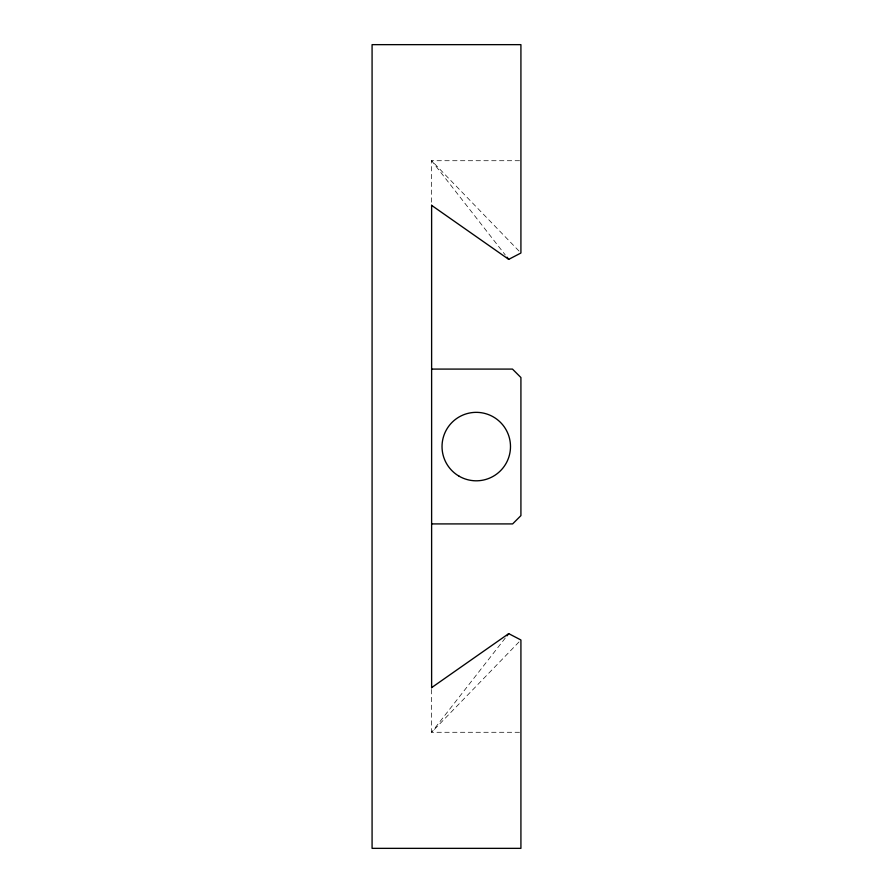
<?xml version="1.0" encoding="UTF-8"?>
<svg xmlns="http://www.w3.org/2000/svg" width="893" height="893" viewBox="0 0 893 893"><rect width="100%" height="100%" fill="white"/><g stroke="black" fill="none" stroke-linecap="round" stroke-linejoin="round"><path stroke-width="0.67" stroke-dasharray="4.46 3.35" d="M505.293 638.026L431.62 732.282L519.525 732.282M519 641.967L431.62 732.282L431.62 687.632M519.547 160.718L431.62 160.718L431.62 203.972M519 251.033L431.62 160.718L505.293 254.974"/><path stroke-width="1.34" d="M507.012 635.827L508.72 633.639L520.92 639.98L520.92 848.35L372.08 848.35L372.08 44.65L520.92 44.65L520.92 253.02L508.72 259.361L431.62 205.368M431.62 687.632L508.72 633.639M431.62 369.088L512.47 369.088L520.92 377.538L520.92 515.618L512.627 523.912L431.62 523.912M507.012 257.173L508.72 259.361M431.62 205.178L431.62 687.822M459.147 476.226A34.235 34.235 0 0 0 510.495 446.578A34.235 34.235 0 0 0 459.147 416.931A34.235 34.235 0 0 0 459.147 476.226"/></g></svg>
